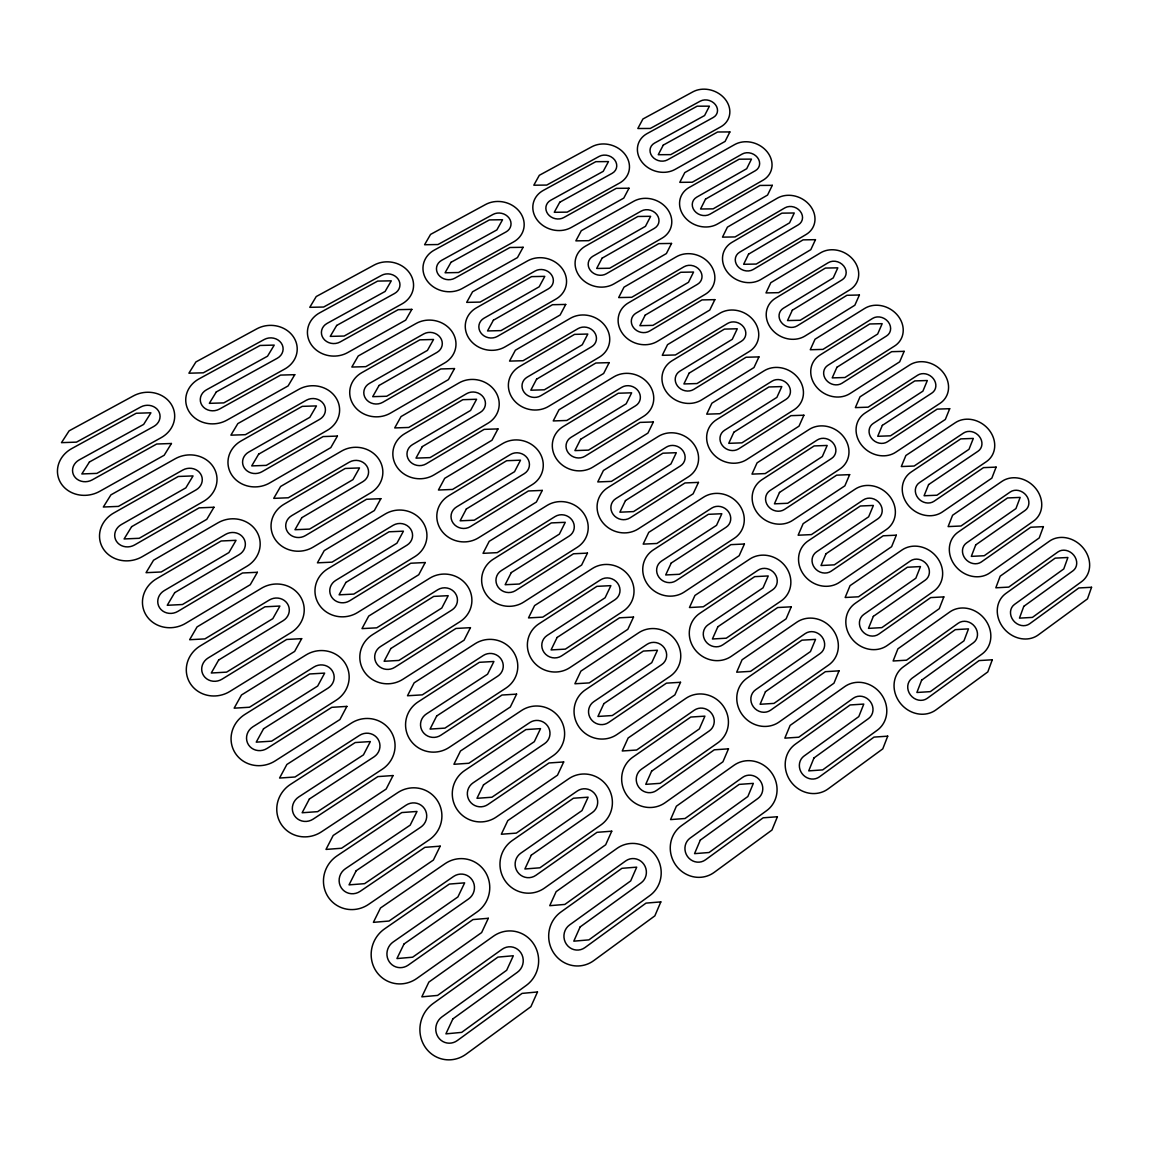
<?xml version="1.0" encoding="UTF-8"?>
<svg xmlns="http://www.w3.org/2000/svg" width="1149" height="1149" viewBox="0 0 1149 1149"><rect width="100%" height="100%" fill="white"/><g stroke="black" fill="none" stroke-linecap="round" stroke-linejoin="round"><path stroke-width="1.5" d="M1091.55 587.283L1087.485 598.873L1038.279 634.923A26.37 23.037 45.3 0 1 1003.292 627.785A26.37 23.037 45.3 0 1 1005.906 593.415L1055.199 558.127L1067.895 557.495L1063.773 568.942L1014.495 604.431A12.309 10.743 45.3 0 0 1013.303 620.46A12.309 10.743 45.3 0 0 1029.605 623.806L1078.839 587.958L1091.55 587.283M1023.788 606.356L1019.465 618.133L1032.42 617.401L1081.525 581.71A25.939 22.319 43.7 0 0 1083.579 548.432A25.939 22.319 43.7 0 0 1049.396 541.208L1000.19 576.166L995.824 587.8L1008.75 587.11L1057.927 551.951A12.108 10.413 43.7 0 1 1073.898 555.312A12.108 10.413 43.7 0 1 1072.922 570.852L1023.788 606.356M992.291 659.785L987.81 671.906L935.99 709.867A27.03 24.301 47.9 0 1 899.897 702.671A27.03 24.301 47.9 0 1 903.416 666.793L955.322 629.638L968.492 628.876L963.954 640.855L912.062 678.226A12.61 11.346 47.9 0 0 910.439 694.958A12.61 11.346 47.9 0 0 927.257 698.333L979.106 660.574L992.291 659.785M1043.393 526.644L1039.213 537.947L989.864 572.863A25.953 22.75 41.8 0 1 955.135 565.696A25.953 22.75 41.8 0 1 958.094 532.159L1007.529 497.962L1020.168 497.402L1015.946 508.576L966.524 542.96A12.108 10.614 41.8 0 0 965.174 558.601A12.108 10.614 41.8 0 0 981.361 561.962L1030.725 527.233L1043.393 526.644M975.745 544.885L971.322 556.375L984.219 555.728L1033.482 521.143A25.537 22.046 40.5 0 0 1035.881 488.641A25.537 22.046 40.5 0 0 1001.942 481.388L952.593 515.255L948.112 526.601L960.995 525.998L1010.316 491.944A11.921 10.284 40.5 0 1 1026.172 495.32A11.921 10.284 40.5 0 1 1025.023 510.486L975.745 544.885M921.642 680.165L916.888 692.488L930.331 691.641L982.036 654.04A26.556 23.54 45.5 0 0 984.937 619.325A26.556 23.54 45.5 0 0 949.706 612.029L897.915 648.826L893.103 660.991L906.518 660.187L958.295 623.175A12.395 10.987 45.5 0 1 974.754 626.564A12.395 10.987 45.5 0 1 973.375 642.779L921.642 680.165M887.717 736.164L882.777 748.861L828.113 788.903A27.734 25.666 52.3 0 1 790.857 781.65A27.734 25.666 52.3 0 1 795.395 744.135L850.131 704.955L863.789 704.078L858.791 716.603L804.07 756.013A12.941 11.978 52.3 0 0 801.988 773.507A12.941 11.978 52.3 0 0 819.352 776.911L874.03 737.098L887.717 736.164M943.832 596.891L939.25 608.697L887.287 645.465A26.571 24.014 43.2 0 1 851.466 638.241A26.571 24.014 43.2 0 1 855.359 603.225L907.38 567.233L920.478 566.572L915.839 578.234L863.833 614.428A12.395 11.203 43.2 0 0 862.037 630.758A12.395 11.203 43.2 0 0 878.741 634.147L930.704 597.595L943.832 596.891M996.111 467.126L991.846 478.142L942.352 511.98A25.565 22.463 38 0 1 907.868 504.784A25.565 22.463 38 0 1 911.171 472.024L960.736 438.889L973.318 438.43L968.995 449.316L919.459 482.637A11.921 10.485 38 0 0 917.936 497.905A11.921 10.485 38 0 0 934.008 501.28L983.515 467.629L996.111 467.126M928.607 484.576L924.083 495.765L936.923 495.219L986.316 461.697A25.163 21.745 37.2 0 0 989.059 429.956A25.163 21.745 37.2 0 0 955.35 422.674L905.886 455.492L901.304 466.551L914.13 466.034L963.566 433.029A11.749 10.154 37.2 0 1 979.321 436.419A11.749 10.154 37.2 0 1 978.014 451.241L928.607 484.576M813.966 757.967L808.724 770.878L822.698 769.887L877.233 730.247A27.217 24.847 48.4 0 0 881.068 693.982A27.217 24.847 48.4 0 0 844.73 686.614L790.124 725.407L784.839 738.146L798.77 737.213L853.362 698.19A12.711 11.591 48.4 0 1 870.339 701.608A12.711 11.591 48.4 0 1 868.529 718.556L813.966 757.967M873.341 616.381L868.472 628.388L881.858 627.627L933.706 591.218A26.125 23.239 41.4 0 0 936.952 557.337A26.125 23.239 41.4 0 0 901.994 549.998L850.059 585.645L845.147 597.494L858.504 596.791L910.41 560.942A12.194 10.844 41.4 0 1 926.755 564.346A12.194 10.844 41.4 0 1 925.204 580.173L873.341 616.381M777.399 816.752L771.956 830.052L714.218 872.364A28.524 27.102 61.6 0 1 675.713 865.053A28.524 27.102 61.6 0 1 681.371 825.772L739.166 784.394L753.356 783.374L747.855 796.516L690.075 838.138A13.314 12.639 61.6 0 0 687.475 856.45A13.314 12.639 61.6 0 0 705.414 859.869L763.166 817.815L777.399 816.752M839.014 670.844L833.959 683.21L779.194 721.974A27.217 25.379 45.8 0 1 742.225 714.678A27.217 25.379 45.8 0 1 747.109 678.097L801.945 640.165L815.546 639.39L810.447 651.584L755.625 689.745A12.696 11.849 45.8 0 0 753.371 706.793A12.696 11.849 45.8 0 0 770.591 710.211L825.384 671.677L839.014 670.844M896.306 535.175L891.61 546.694L839.531 582.299A26.154 23.698 38.2 0 1 803.984 575.031A26.154 23.698 38.2 0 1 808.207 540.863L860.342 506.005L873.384 505.445L868.644 516.806L816.522 551.865A12.208 11.059 38.2 0 0 814.569 567.793A12.208 11.059 38.2 0 0 831.144 571.197L883.236 535.793L896.306 535.175M949.706 408.699L945.34 419.442L895.732 452.232A25.221 22.133 34.3 0 1 861.491 445.008A25.221 22.133 34.3 0 1 865.125 413.022L914.805 380.908L927.329 380.52L922.906 391.148L873.254 423.435A11.763 10.327 34.3 0 0 871.574 438.344A11.763 10.327 34.3 0 0 887.531 441.733L937.153 409.13L949.706 408.699M825.959 553.818L821.004 565.523L834.318 564.848L886.281 529.588A25.738 22.923 37.2 0 0 889.872 496.512A25.738 22.923 37.2 0 0 855.158 489.144L803.137 523.671L798.124 535.219L811.409 534.601L863.416 499.887A12.007 10.7 37.2 0 1 879.646 503.305A12.007 10.7 37.2 0 1 877.937 518.759L825.959 553.818M882.346 425.374L877.721 436.29L890.504 435.816L940.011 403.342A24.833 21.443 33.9 0 0 943.085 372.333A24.833 21.443 33.9 0 0 909.62 365.023L860.041 396.822L855.359 407.608L868.127 407.177L917.692 375.192A11.591 10.011 33.9 0 1 933.318 378.596A11.591 10.011 33.9 0 1 931.868 393.073L882.346 425.374M700.301 840.106L694.542 853.65L709.062 852.515L766.656 810.634A27.949 26.255 54 0 0 771.539 772.717A27.949 26.255 54 0 0 734.024 765.263L676.373 806.225L670.556 819.596L685.048 818.505L742.685 777.313A13.041 12.251 54 0 1 760.221 780.76A13.041 12.251 54 0 1 757.909 798.469L700.301 840.106M765.435 691.712L760.092 704.28L773.995 703.389L828.644 665.012A26.757 24.546 42.9 0 0 832.838 629.638A26.757 24.546 42.9 0 0 796.774 622.227L742.067 659.785L736.681 672.194L750.541 671.361L805.234 633.587A12.481 11.447 42.9 0 1 822.095 637.02A12.481 11.447 42.9 0 1 820.099 653.551L765.435 691.712M728.48 748.846L722.922 761.801L665.113 802.72A27.921 26.844 52.2 0 1 626.909 795.367A27.921 26.844 52.2 0 1 632.927 757.09L690.793 717.048L704.912 716.143L699.324 728.926L641.458 769.198A13.027 12.524 52.2 0 0 638.686 787.036A13.027 12.524 52.2 0 0 656.481 790.498L714.319 749.809L728.48 748.846M791.244 606.816L786.103 618.851L731.238 656.366A26.786 25.034 38.4 0 1 694.542 649.041A26.786 25.034 38.4 0 1 699.784 613.351L754.706 576.64L768.236 575.951L763.037 587.843L708.129 624.769A12.495 11.677 38.4 0 0 705.716 641.401A12.495 11.677 38.4 0 0 722.807 644.848L777.686 607.534L791.244 606.816M849.657 474.638L844.86 485.855L792.695 520.339A25.795 23.339 33.2 0 1 757.406 513.043A25.795 23.339 33.2 0 1 761.959 479.693L814.196 445.927L827.179 445.453L822.339 456.526L770.117 490.479A12.036 10.887 33.2 0 0 768.006 506.034A12.036 10.887 33.2 0 0 784.451 509.452L836.644 475.169L849.657 474.638M904.148 351.335L899.681 361.82L849.958 393.59A24.905 21.802 30.7 0 1 815.962 386.323A24.905 21.802 30.7 0 1 819.926 355.084L869.707 323.975L882.173 323.673L877.664 334.029L827.898 365.31A11.619 10.169 30.7 0 0 826.074 379.874A11.619 10.169 30.7 0 0 841.915 383.278L891.653 351.68L904.148 351.335M660.833 901.893L654.844 915.868L593.76 960.621A29.558 28.466 82.2 0 1 553.919 953.268A29.558 28.466 82.2 0 1 560.827 912.076L621.939 868.314L636.718 867.15L630.672 880.938L569.559 924.959A13.788 13.285 82.2 0 0 566.371 944.162A13.788 13.285 82.2 0 0 584.927 947.609L646.025 903.114L660.833 901.893M779.482 492.447L774.426 503.837L787.683 503.276L839.747 469.122A25.407 22.592 33 0 0 843.668 436.821A25.407 22.592 33 0 0 809.212 429.424L757.076 462.86L751.977 474.12L765.205 473.589L817.312 439.966A11.849 10.542 33 0 1 833.427 443.399A11.849 10.542 33 0 1 831.56 458.48L779.482 492.447M836.932 367.263L832.206 377.892L844.932 377.518L894.554 346.036A24.531 21.113 30.8 0 0 897.929 315.745A24.531 21.113 30.8 0 0 864.709 308.42L815.029 339.228L810.26 349.741L822.957 349.397L872.622 318.402A11.447 9.853 30.8 0 1 888.163 321.806A11.447 9.853 30.8 0 1 886.554 335.968L836.932 367.263M859.409 295.006L854.842 305.232L805.032 336.011A24.632 21.443 27.4 0 1 771.281 328.729A24.632 21.443 27.4 0 1 775.532 298.209L825.413 268.062L837.822 267.832L833.226 277.929L783.359 308.248A11.49 10.011 27.4 0 0 781.406 322.467A11.49 10.011 27.4 0 0 797.133 325.885L846.957 295.279L859.409 295.006M580.13 926.941L573.796 941.175L588.92 939.868L649.846 895.574A28.782 27.691 67.7 0 0 655.878 855.847A28.782 27.691 67.7 0 0 617.099 848.335L556.13 891.653L549.739 905.685L564.834 904.435L625.788 860.874A13.429 12.926 67.7 0 1 643.914 864.35A13.429 12.926 67.7 0 1 641.07 882.906L580.13 926.941M651.598 771.18L645.738 784.35L660.187 783.331L717.866 742.814A27.418 25.953 45.9 0 0 723.109 705.845A27.418 25.953 45.9 0 0 685.881 698.362L628.144 737.988L622.241 750.986L636.647 750.024L694.369 710.154A12.797 12.108 45.9 0 1 711.762 713.63A12.797 12.108 45.9 0 1 709.292 730.908L651.598 771.18M717.866 626.736L712.423 638.988L726.254 638.198L780.99 601.042A26.355 24.201 37 0 0 785.543 566.529A26.355 24.201 37 0 0 749.751 559.089L694.944 595.441L689.457 607.534L703.26 606.787L758.038 570.22A12.294 11.289 37 0 1 774.771 573.681A12.294 11.289 37 0 1 772.616 589.81L717.866 626.736M611.756 831.201L605.667 844.788L544.525 888.062A28.811 28.294 80.9 0 1 505.014 880.665A28.811 28.294 80.9 0 1 512.267 840.537L573.437 798.225L588.13 797.176L581.983 810.591L520.827 853.147A13.443 13.199 80.8 0 0 517.467 871.847A13.443 13.199 80.8 0 0 535.879 875.323L597.02 832.321L611.756 831.201M680.524 682.291L674.88 694.901L616.984 734.498A27.447 26.499 38.3 0 1 579.096 727.102A27.447 26.499 38.3 0 1 585.459 689.788L643.383 651.052L657.443 650.248L651.742 662.686L593.818 701.651A12.811 12.366 38.3 0 0 590.888 719.044A12.811 12.366 38.3 0 0 608.539 722.52L666.449 683.152L680.524 682.291M744.408 544.008L739.152 555.728L684.215 592.051A26.427 24.646 31 0 1 647.806 584.683A26.427 24.646 31 0 1 653.379 549.868L708.373 514.321L721.831 513.732L716.545 525.308L661.551 561.057A12.323 11.504 31 0 0 658.98 577.286A12.323 11.504 31 0 0 675.942 580.748L730.908 544.64L744.408 544.008M803.883 415.22L799 426.164L746.735 459.557A25.493 22.966 28.6 0 1 711.705 452.218A25.493 22.966 28.6 0 1 716.574 419.672L768.896 386.969L781.808 386.581L776.882 397.382L724.574 430.257A11.892 10.714 28.6 0 0 722.333 445.439A11.892 10.714 28.6 0 0 738.649 448.871L790.929 415.665L803.883 415.22M537.488 991.975L530.895 1006.682L466.164 1054.107A31.066 29.558 -75.8 0 1 424.9 1046.725A31.066 29.558 -75.8 0 1 433.187 1003.465L497.934 957.103L513.316 955.753L506.68 970.259L441.934 1016.894A14.492 13.788 -75.8 0 0 438.099 1037.059A14.492 13.788 -75.8 0 0 457.331 1040.534L522.063 993.397L537.488 991.975M671.217 563.053L665.688 574.96L679.447 574.285L734.268 538.321A25.996 23.827 31.2 0 0 739.137 504.626A25.996 23.827 31.2 0 0 703.619 497.158L648.754 532.36L643.167 544.123L656.898 543.477L711.748 508.088A12.136 11.117 31.2 0 1 728.351 511.549A12.136 11.117 31.2 0 1 726.053 527.29L671.217 563.053M733.881 432.225L728.739 443.327L741.924 442.853L794.074 409.776A25.106 22.233 29.1 0 0 798.325 378.236A25.106 22.233 29.1 0 0 764.099 370.811L711.892 403.198L706.707 414.171L719.863 413.726L772.056 381.152A11.72 10.37 29.1 0 1 788.056 384.599A11.72 10.37 29.1 0 1 786.045 399.335L733.881 432.225M792.336 310.201L787.525 320.571L800.207 320.269L849.915 289.778A24.258 20.783 27.9 0 0 853.592 260.177A24.258 20.783 27.9 0 0 820.587 252.823L770.821 282.683L765.981 292.923L778.62 292.665L828.372 262.633A11.318 9.695 27.9 0 1 843.797 266.051A11.318 9.695 27.9 0 1 842.059 279.882L792.336 310.201M815.46 239.681L810.821 249.649L760.925 279.48A24.388 21.084 24.4 0 1 727.403 272.169A24.388 21.084 24.4 0 1 731.942 242.353L781.894 213.154L794.261 212.982L789.578 222.834L739.64 252.206A11.375 9.838 24.4 0 0 737.543 266.108A11.375 9.838 24.4 0 0 753.155 269.527L803.079 239.868L815.46 239.681M452.878 1018.89L445.898 1033.87L461.683 1032.376L526.228 985.44A30.003 28.94 -85.2 0 0 533.553 943.774A30.003 28.94 -85.2 0 0 493.409 936.22L428.864 982.079L421.827 996.844L437.568 995.422L502.113 949.275A14.003 13.501 -85.2 0 1 520.885 952.78A14.003 13.501 -85.2 0 1 517.423 972.241L452.878 1018.89M531.312 855.143L524.878 868.989L539.915 867.797L600.884 824.968A28.151 27.461 56 0 0 607.29 786.261A28.151 27.461 56 0 0 568.812 778.72L507.815 820.587L501.323 834.246L516.332 833.111L577.329 790.986A13.127 12.811 56 0 1 595.311 794.49A13.127 12.811 56 0 1 592.295 812.573L531.312 855.143M603.886 703.633L597.925 716.459L612.288 715.54L670.039 676.359A26.987 25.594 36.2 0 0 675.626 640.295A26.987 25.594 36.2 0 0 638.686 632.769L580.906 671.117L574.888 683.77L589.236 682.908L647.002 644.345A12.596 11.935 36.2 0 1 664.28 647.835A12.596 11.935 36.2 0 1 661.637 664.668L603.886 703.633M563.685 761.959L557.495 775.187L496.311 817.025A28.136 28.079 29.1 0 1 457.13 809.571A28.136 28.079 29.1 0 1 464.727 770.491L525.926 729.572L540.533 728.624L534.299 741.679L473.115 782.828A13.127 13.099 29 0 0 469.596 801.054A13.127 13.099 29 0 0 487.851 804.559L549.035 762.965L563.685 761.959M633.53 617.07L627.799 629.35L569.847 667.641A27.088 26.025 24.7 0 1 532.246 660.201A27.088 26.025 24.7 0 1 538.938 623.821L596.92 586.349L610.895 585.645L605.106 597.767L547.139 635.454A12.639 12.151 24.7 0 0 544.052 652.417A12.639 12.151 24.7 0 0 561.559 655.907L619.526 617.817L633.53 617.07M698.463 482.393L693.12 493.826L638.097 528.985A26.125 24.201 24.6 0 1 601.975 521.574A26.125 24.201 24.6 0 1 607.864 487.607L662.916 453.194L676.316 452.706L670.93 463.981L615.878 498.58A12.194 11.289 24.6 0 0 613.164 514.422A12.194 11.289 24.6 0 0 629.997 517.897L685.034 482.939L698.463 482.393M758.958 356.894L753.974 367.565L701.637 399.909A25.221 22.563 24.5 0 1 666.851 392.541A25.221 22.563 24.5 0 1 672.036 360.757L724.43 329.102L737.285 328.772L732.272 339.314L679.892 371.156A11.777 10.528 24.5 0 0 677.493 385.978A11.777 10.528 24.5 0 0 693.709 389.425L746.06 357.253L758.958 356.894M488.311 918.295L481.618 932.586L416.872 978.417A30.377 29.256 -65.7 0 1 375.967 970.962A30.377 29.256 -65.7 0 1 384.599 928.852L449.345 884.069L464.656 882.849L457.905 896.938L393.159 941.993A14.176 13.659 -65.7 0 0 389.166 961.627A14.176 13.659 -65.7 0 0 408.225 965.131L472.971 919.573L488.311 918.295M625.473 500.576L619.857 512.195L633.544 511.592L688.438 476.778A25.709 23.411 26 0 0 693.623 443.902A25.709 23.411 26 0 0 658.363 436.405L603.44 470.472L597.767 481.934L611.426 481.388L666.348 447.119A11.993 10.93 26 0 1 682.822 450.609A11.993 10.93 26 0 1 680.38 465.963L625.473 500.576M689.127 373.138L683.899 383.953L697.026 383.551L749.249 351.522A24.833 21.86 25.5 0 0 753.801 320.715A24.833 21.86 25.5 0 0 719.82 313.275L667.555 344.643L662.269 355.328L675.382 354.969L727.633 323.429A11.591 10.197 25.5 0 1 743.518 326.89A11.591 10.197 25.5 0 1 741.364 341.282L689.127 373.138M748.545 254.173L743.647 264.284L756.272 264.055L806.067 234.511A24.028 20.438 25.2 0 0 810.045 205.585A24.028 20.438 25.2 0 0 777.27 198.217L727.418 227.143L722.491 237.139L735.073 236.938L784.911 207.854A11.203 9.537 25.2 0 1 800.235 211.272A11.203 9.537 25.2 0 1 798.354 224.787L748.545 254.173M714.85 299.645L709.78 310.043L657.372 341.368A24.991 22.147 21 0 1 622.844 333.971A24.991 22.147 21 0 1 628.316 302.934L680.768 272.27L693.565 272.04L688.481 282.295L636.029 313.146A11.662 10.341 21 0 0 633.501 327.609A11.662 10.341 21 0 0 649.587 331.07L702.01 299.918L714.85 299.645M772.3 185.334L767.561 195.057L717.594 223.954A24.158 20.711 21.8 0 1 684.301 216.63A24.158 20.711 21.8 0 1 689.141 187.488L739.152 159.194L751.475 159.108L746.706 168.716L696.696 197.168A11.275 9.666 21.8 0 0 694.456 210.755A11.275 9.666 21.8 0 0 709.967 214.188L759.963 185.449L772.3 185.334M404.017 944.004L396.936 958.568L412.62 957.203L477.18 911.861A29.285 28.725 -74.2 0 0 484.864 871.287A29.285 28.725 -74.2 0 0 445.065 863.675L380.506 907.983L373.382 922.345L389.023 921.038L453.596 876.457A13.673 13.4 -74.2 0 1 472.196 879.976A13.673 13.4 -74.2 0 1 468.577 898.935L404.017 944.004M483.514 784.853L476.979 798.311L491.93 797.234L552.942 755.827A27.662 27.088 32.3 0 0 559.692 718.096A27.662 27.088 32.3 0 0 521.531 710.513L460.49 751.001L453.912 764.286L468.835 763.266L529.861 722.534A12.912 12.639 32.3 0 1 547.7 726.053A12.912 12.639 32.3 0 1 544.525 743.676L483.514 784.853M557.121 637.451L551.06 649.932L565.365 649.128L623.16 611.196A26.642 25.149 27.2 0 0 629.077 576.037A26.642 25.149 27.2 0 0 592.424 568.482L534.601 605.58L528.497 617.903L542.759 617.128L600.582 579.814A12.438 11.734 27.2 0 1 617.717 583.333A12.438 11.734 27.2 0 1 614.93 599.749L557.121 637.451M440.182 846.167L433.388 860.055L368.642 904.335A29.802 28.869 -49.9 0 1 328.083 896.838A29.802 28.869 -49.9 0 1 337.059 855.847L401.791 812.558L417.015 811.453L410.179 825.154L345.432 868.701A13.903 13.472 -49.9 0 0 341.282 887.818A13.903 13.472 -49.9 0 0 360.168 891.337L424.915 847.33L440.182 846.167M516.59 694.14L510.3 707.008L449.101 747.453A27.949 27.404 -2.7 0 1 410.236 739.956A27.949 27.404 -2.7 0 1 418.164 701.867L479.377 662.312L493.912 661.479L487.578 674.176L426.365 713.974A13.041 12.783 -2.7 0 0 422.703 731.726A13.041 12.783 -2.7 0 0 440.814 735.245L502.012 695.03L516.59 694.14M587.455 553.114L581.624 565.064L523.642 602.133A26.844 25.493 15.7 0 1 486.343 594.651A26.844 25.493 15.7 0 1 493.338 559.175L551.348 522.91L565.265 522.307L559.391 534.098L501.381 570.565A12.524 11.907 15.7 0 0 498.135 587.11A12.524 11.907 15.7 0 0 515.513 590.615L573.523 553.775L587.455 553.114M653.379 421.956L647.95 433.087L592.884 467.112A25.881 23.741 19.5 0 1 557.021 459.672A25.881 23.741 19.5 0 1 563.211 426.538L618.32 393.231L631.648 392.814L626.176 403.802L571.082 437.309A12.079 11.073 19.5 0 0 568.224 452.763A12.079 11.073 19.5 0 0 584.927 456.239L640.007 422.401L653.379 421.956M511.276 572.59L505.143 584.726L519.362 584.022L577.215 547.326A26.384 24.675 20.1 0 0 583.448 513.029A26.384 24.675 20.1 0 0 547.068 505.445L489.201 541.337L483.025 553.33L497.201 552.655L555.068 516.562A12.309 11.519 20.1 0 1 572.073 520.08A12.309 11.519 20.1 0 1 569.128 536.109L511.276 572.59M580.604 439.306L574.902 450.609L588.518 450.121L643.469 416.412A25.465 22.98 21.7 0 0 648.955 384.312A25.465 22.98 21.7 0 0 613.954 376.8L558.989 409.776L553.229 420.936L566.816 420.477L621.781 387.314A11.878 10.729 21.7 0 1 638.14 390.804A11.878 10.729 21.7 0 1 635.555 405.798L580.604 439.306M645.207 315.128L639.878 325.684L652.948 325.354L705.242 294.331A24.603 21.472 22.4 0 0 710.082 264.241A24.603 21.472 22.4 0 0 676.359 256.787L624.022 287.149L618.665 297.577L631.706 297.304L684.028 266.755A11.476 10.011 22.4 0 1 699.784 270.216A11.476 10.011 22.4 0 1 697.5 284.277L645.207 315.128M705.529 199.136L700.56 209.003L713.127 208.859L762.993 180.221A23.799 20.093 22.8 0 0 767.259 151.941A23.799 20.093 22.8 0 0 734.699 144.559L684.79 172.594L679.777 182.346L692.316 182.217L742.211 154.038A11.102 9.379 22.8 0 1 757.421 157.47A11.102 9.379 22.8 0 1 755.41 170.67L705.529 199.136M609.142 362.639L603.642 373.482L548.518 406.43A25.666 23.267 15.6 0 1 512.928 398.962A25.666 23.267 15.6 0 1 519.405 366.617L574.557 334.373L587.814 334.043L582.27 344.757L527.132 377.188A11.978 10.858 15.6 0 0 524.131 392.269A11.978 10.858 15.6 0 0 540.719 395.773L595.843 363.012L609.142 362.639M671.533 243.43L666.391 253.556L613.925 283.904A24.775 21.73 18.1 0 1 579.656 276.492A24.775 21.73 18.1 0 1 585.401 246.173L637.896 216.472L650.65 216.314L645.465 226.324L592.97 256.198A11.562 10.14 18.1 0 0 590.313 270.317A11.562 10.14 18.1 0 0 606.284 273.792L658.765 243.631L671.533 243.43M729.888 131.934L725.076 141.428L675.038 169.42A23.957 20.337 19.5 0 1 641.975 162.081A23.957 20.337 19.5 0 1 647.088 133.6L697.17 106.182L709.421 106.168L704.581 115.546L654.513 143.108A11.188 9.494 19.5 0 0 652.144 156.393A11.188 9.494 19.5 0 0 667.555 159.826L717.608 131.991L729.888 131.934M356.19 870.727L349.023 884.874L364.621 883.653L429.18 839.833A28.754 28.352 -40.4 0 0 437.194 800.307A28.754 28.352 -40.4 0 0 397.741 792.638L333.181 835.481L325.986 849.427L341.526 848.249L406.085 805.162A13.415 13.228 -40.3 0 1 424.527 808.709A13.415 13.228 -40.3 0 1 420.749 827.179L356.19 870.727M436.692 715.985L430.056 729.084L444.936 728.121L505.977 688.079A27.375 26.542 14.6 0 0 513.043 651.311A27.375 26.542 14.6 0 0 475.183 643.684L414.143 682.836L407.478 695.763L422.315 694.858L483.356 655.461A12.783 12.38 14.6 0 1 501.05 659.009A12.783 12.38 14.6 0 1 497.718 676.187L436.692 715.985M393.044 775.546L386.165 789.061L321.433 831.847A29.414 28.323 -34.4 0 1 281.218 824.293A29.414 28.323 -34.4 0 1 290.51 784.365L355.228 742.541L370.366 741.565L363.443 754.879L298.711 796.961A13.731 13.213 -34.4 0 0 294.403 815.575A13.731 13.213 -34.4 0 0 313.146 819.122L377.877 776.595L393.044 775.546M470.444 627.67L464.067 640.194L402.854 679.318A27.777 26.729 -3.9 0 1 364.305 671.763A27.777 26.729 -3.9 0 1 372.549 634.65L433.762 596.403L448.211 595.67L441.805 608.022L380.592 646.499A12.955 12.481 -3.9 0 0 376.771 663.806A12.955 12.481 -3.9 0 0 394.725 667.339L455.952 628.46L470.444 627.67M542.271 490.408L536.368 502.041L478.343 537.904A26.642 24.948 10.5 0 1 441.331 530.378A26.642 24.948 10.5 0 1 448.641 495.779L506.666 460.706L520.511 460.189L514.551 471.679L456.526 506.953A12.438 11.634 10.5 0 0 453.137 523.097A12.438 11.634 10.5 0 0 470.386 526.615L528.411 490.968L542.271 490.408M663.289 145.09L658.248 154.713L670.743 154.627L720.682 126.893A23.598 19.734 20.7 0 0 725.206 99.245A23.598 19.734 20.7 0 0 692.876 91.848L642.909 119.008L637.824 128.516L650.291 128.458L700.258 101.155A11.016 9.206 20.7 0 1 715.367 104.588A11.016 9.206 20.7 0 1 713.227 117.5L663.289 145.09M390.818 648.539L384.111 661.278L398.904 660.431L459.945 621.71A27.174 25.939 7.3 0 0 467.327 585.861A27.174 25.939 7.3 0 0 429.783 578.191L368.728 616.065L361.992 628.618L376.743 627.828L437.783 589.739A12.682 12.108 7.3 0 1 455.334 593.301A12.682 12.108 7.3 0 1 451.859 610.047L390.818 648.539M466.35 508.978L460.117 520.813L474.264 520.195L532.145 484.691A26.154 24.172 15.1 0 0 538.68 451.227A26.154 24.172 15.1 0 0 502.587 443.615L444.692 478.343L438.43 490.02L452.548 489.445L510.429 454.516A12.208 11.275 15.1 0 1 527.305 458.049A12.208 11.275 15.1 0 1 524.217 473.69L466.35 508.978M536.583 379.199L530.795 390.215L544.353 389.798L599.333 357.167A25.235 22.549 18.2 0 0 605.121 325.842A25.235 22.549 18.2 0 0 570.378 318.287L515.37 350.215L509.538 361.102L523.054 360.729L578.062 328.614A11.777 10.513 18.2 0 1 594.306 332.118A11.777 10.513 18.2 0 1 591.577 346.754L536.583 379.199M602.076 258.18L596.676 268.464L609.688 268.234L662.039 238.173A24.388 21.07 19.7 0 0 667.152 208.773A24.388 21.07 19.7 0 0 633.659 201.305L581.279 230.719L575.85 240.873L588.819 240.672L641.199 211.1A11.375 9.838 19.7 0 1 656.855 214.576A11.375 9.838 19.7 0 1 654.442 228.306L602.076 258.18M565.725 304.428L560.138 314.998L505 346.897A25.479 22.779 12.8 0 1 469.668 339.4A25.479 22.779 12.8 0 1 476.433 307.817L531.599 276.622L544.798 276.363L539.168 286.805L484.016 318.201A11.892 10.628 12.8 0 0 480.885 332.908A11.892 10.628 12.8 0 0 497.345 336.427L552.497 304.715L565.725 304.428M629.006 188.221L623.778 198.102L571.268 227.488A24.589 21.3 15.7 0 1 537.244 220.048A24.589 21.3 15.7 0 1 543.262 190.432L595.8 161.679L608.482 161.578L603.225 171.345L550.701 200.271A11.476 9.939 15.7 0 0 547.915 214.073A11.476 9.939 15.7 0 0 563.771 217.563L616.295 188.35L629.006 188.221M309.383 799L302.13 812.76L317.627 811.654L382.186 769.299A28.481 27.72 -19.8 0 0 390.531 730.793A28.481 27.72 -19.8 0 0 351.393 723.094L286.862 764.487L279.566 778.045L295.02 776.997L359.565 735.36A13.3 12.941 -19.8 0 1 377.849 738.922A13.3 12.941 -19.8 0 1 373.928 756.918L309.383 799M346.883 706.391L339.932 719.533L275.214 760.882A29.142 27.705 -24.8 0 1 235.344 753.27A29.142 27.705 -24.8 0 1 244.938 714.391L309.627 673.975L324.664 673.099L317.67 686.054L252.967 726.728A13.601 12.926 -24.8 0 0 248.529 744.854A13.601 12.926 -24.8 0 0 267.099 748.416L331.802 707.324L346.883 706.391M425.202 562.536L418.753 574.73L357.54 612.546A27.605 26.082 -4.2 0 1 319.307 604.963A27.605 26.082 -4.2 0 1 327.838 568.784L389.051 531.8L403.428 531.168L396.936 543.19L335.723 580.403A12.883 12.179 -4.1 0 0 331.774 597.265A12.883 12.179 -4.1 0 0 349.583 600.826L410.796 563.225L425.202 562.536M497.962 428.907L491.973 440.239L433.934 474.925A26.456 24.388 7.3 0 1 397.209 467.384A26.456 24.388 7.3 0 1 404.807 433.633L462.846 399.694L476.605 399.263L470.573 410.452L412.534 444.591A12.352 11.375 7.3 0 0 409.015 460.318A12.352 11.375 7.3 0 0 426.121 463.866L484.16 429.367L497.962 428.907M559.735 202.267L554.263 212.292L567.204 212.134L619.598 183.036A24.201 20.682 17.5 0 0 624.999 154.311A24.201 20.682 17.5 0 0 591.735 146.813L539.312 175.309L533.811 185.204L546.723 185.075L599.132 156.436A11.289 9.652 17.5 0 1 614.672 159.912A11.289 9.652 17.5 0 1 612.144 173.327L559.735 202.267M263.552 728.782L256.227 742.153L271.624 741.162L336.154 700.229A28.294 27.059 -13.7 0 0 344.801 662.714A28.294 27.059 -13.7 0 0 305.993 654.973L241.491 694.987L234.137 708.172L249.491 707.238L313.993 666.98A13.199 12.625 -13.7 0 1 332.133 670.571A13.199 12.625 -13.7 0 1 328.068 688.107L263.552 728.782M345.878 582.442L339.084 594.837L353.791 594.09L414.846 556.647A27.002 25.335 3.9 0 0 422.53 521.689A27.002 25.335 3.9 0 0 385.26 513.991L324.233 550.615L317.411 562.838L332.075 562.148L393.116 525.323A12.596 11.82 3.9 0 1 410.523 528.885A12.596 11.82 3.9 0 1 406.918 545.215L345.878 582.442M422.286 446.616L415.981 458.135L430.056 457.618L487.937 423.263A25.967 23.655 11.7 0 0 494.774 390.603A25.967 23.655 11.7 0 0 458.939 382.962L401.044 416.57L394.71 427.931L408.742 427.457L466.638 393.662A12.122 11.045 11.7 0 1 483.384 397.209A12.122 11.045 11.7 0 1 480.167 412.477L422.286 446.616M493.395 320.212L487.521 330.941L501.007 330.61L556.03 299.027A25.034 22.104 15.4 0 0 562.091 268.435A25.034 22.104 15.4 0 0 527.606 260.866L472.569 291.774L466.666 302.374L480.124 302.086L535.147 270.992A11.691 10.312 15.4 0 1 551.276 274.51A11.691 10.312 15.4 0 1 548.418 288.816L493.395 320.212M454.501 368.57L448.426 379.615L390.373 413.18A26.298 23.842 5.3 0 1 353.935 405.597A26.298 23.842 5.3 0 1 361.806 372.664L419.859 339.831L433.546 339.486L427.442 350.388L369.389 383.421A12.266 11.131 5.3 0 0 365.741 398.76A12.266 11.131 5.3 0 0 382.718 402.322L440.771 368.958L454.501 368.57M523.111 247.294L517.452 257.591L462.286 288.471A25.307 22.305 10.6 0 1 427.213 280.945A25.307 22.305 10.6 0 1 434.25 250.123L489.431 219.904L502.558 219.732L496.871 229.915L441.69 260.306A11.806 10.413 10.6 0 0 438.43 274.668A11.806 10.413 10.6 0 0 454.774 278.202L509.941 247.509L523.111 247.294M301.67 638.657L294.632 651.426L229.958 691.396A28.912 27.073 -19.3 0 1 190.418 683.741A28.912 27.073 -19.3 0 1 200.314 645.867L264.959 606.801L279.911 606.04L272.83 618.636L208.184 657.946A13.486 12.639 -19.3 0 0 203.603 675.598A13.486 12.639 -19.3 0 0 222.016 679.188L286.675 639.462L301.67 638.657M380.865 498.68L374.344 510.544L313.146 547.125A27.447 25.465 -4.2 0 1 275.214 539.499A27.447 25.465 -4.2 0 1 284.033 504.239L345.217 468.462L359.508 467.93L352.944 479.636L291.76 515.614A12.811 11.878 -4.2 0 0 287.667 532.059A12.811 11.878 -4.2 0 0 305.347 535.635L366.545 499.269L380.865 498.68M450.997 262.317L445.065 272.787L458.48 272.528L513.517 241.965A24.861 21.644 13.1 0 0 519.851 212.077A24.861 21.644 13.1 0 0 485.61 204.493L430.559 234.41L424.584 244.737L437.97 244.536L493.022 214.432A11.605 10.097 13.1 0 1 509.021 217.965A11.605 10.097 13.1 0 1 506.034 231.926L450.997 262.317M218.669 660.014L211.272 673.012L226.583 672.136L291.07 632.582A28.107 26.413 -11 0 0 300.018 596.015A28.107 26.413 -11 0 0 261.512 588.231L197.068 626.909L189.628 639.72L204.895 638.901L269.354 600.008A13.113 12.323 -11 0 1 287.351 603.613A13.113 12.323 -11 0 1 283.142 620.69L218.669 660.014M301.828 517.668L294.963 529.732L309.598 529.086L370.624 492.878A26.844 24.747 2.1 0 0 378.596 458.781A26.844 24.747 2.1 0 0 341.626 451.054L280.615 486.472L273.721 498.364L288.298 497.776L349.325 462.157A12.524 11.547 2.1 0 1 366.603 465.747A12.524 11.547 2.1 0 1 362.854 481.675L301.828 517.668M379.069 385.461L372.693 396.678L386.682 396.247L444.577 363.012A25.795 23.138 9.2 0 0 451.686 331.127A25.795 23.138 9.2 0 0 416.125 323.472L358.244 355.975L351.824 367.048L365.784 366.66L423.679 333.957A12.036 10.801 9.2 0 1 440.297 337.519A12.036 10.801 9.2 0 1 436.965 352.413L379.069 385.461M337.404 436.074L330.797 447.622L269.627 482.997A27.289 24.861 -4.1 0 1 231.997 475.341A27.289 24.861 -4.1 0 1 241.089 440.957L302.244 406.358L316.463 405.913L309.828 417.317L248.658 452.117A12.74 11.605 -4.1 0 0 244.45 468.146A12.74 11.605 -4.1 0 0 261.972 471.736L323.142 436.577L337.404 436.074M411.845 309.368L405.698 320.126L347.659 352.599A26.14 23.31 3.9 0 1 311.494 344.987A26.14 23.31 3.9 0 1 319.637 312.858L377.662 281.088L391.292 280.83L385.102 291.458L327.077 323.415A12.194 10.872 3.9 0 0 323.3 338.395A12.194 10.872 3.9 0 0 340.147 341.957L398.186 309.67L411.845 309.368M257.376 572.288L250.267 584.712L185.65 623.332A28.696 26.427 -15.9 0 1 146.426 615.634A28.696 26.427 -15.9 0 1 156.594 578.737L221.183 540.978L236.048 540.317L228.91 552.583L164.307 590.572A13.386 12.337 -15.9 0 0 159.596 607.778A13.386 12.337 -15.9 0 0 177.865 611.383L242.468 572.992L257.376 572.288M336.671 325.454L330.237 336.384L344.154 336.039L402.035 303.882A25.623 22.635 7.4 0 0 409.417 272.758A25.623 22.635 7.4 0 0 374.114 265.074L316.234 296.543L309.77 307.329L323.645 307.027L381.525 275.387A11.964 10.571 7.4 0 1 398.028 278.948A11.964 10.571 7.4 0 1 394.567 293.483L336.671 325.454M174.705 592.654L167.237 605.293L182.461 604.518L246.891 566.299A27.935 25.781 -9.4 0 0 256.126 530.651A27.935 25.781 -9.4 0 0 217.937 522.838L153.549 560.224L146.038 572.69L161.219 571.972L225.621 534.371A13.041 12.021 -9.4 0 1 243.473 538.005A13.041 12.021 -9.4 0 1 239.136 554.651L174.705 592.654M258.654 454.171L251.717 465.905L266.266 465.374L327.264 430.358A26.686 24.186 1 0 0 335.508 397.094A26.686 24.186 1 0 0 298.826 389.339L237.843 423.593L230.892 435.169L245.383 434.681L306.381 400.225A12.452 11.289 1 0 1 323.53 403.83A12.452 11.289 1 0 1 319.652 419.356L258.654 454.171M213.973 507.24L206.791 519.334L142.232 556.676A28.51 25.809 -13.6 0 1 103.338 548.935A28.51 25.809 -13.6 0 1 113.78 512.985L178.296 476.476L193.061 475.916L185.851 487.851L121.32 524.576A13.3 12.05 -13.6 0 0 116.48 541.337A13.3 12.05 -13.6 0 0 134.605 544.956L199.15 507.858L213.973 507.24M294.776 374.689L288.097 385.935L226.956 420.132A27.131 24.273 -4 0 1 189.628 412.448A27.131 24.273 -4 0 1 198.978 378.911L260.091 345.461L274.238 345.102L267.53 356.204L206.403 389.856A12.653 11.332 -4 0 0 202.08 405.482A12.653 11.332 -4 0 0 219.459 409.087L280.6 375.091L294.776 374.689M216.314 391.924L209.319 403.342L223.782 402.897L284.751 369.03A26.528 23.626 0.3 0 0 293.254 336.585A26.528 23.626 0.3 0 0 256.859 328.815L195.919 361.935L188.896 373.21L203.316 372.807L264.256 339.486A12.38 11.03 0.3 0 1 281.275 343.106A12.38 11.03 0.3 0 1 277.282 358.258L216.314 391.924M131.647 526.659L124.106 538.953L139.23 538.292L203.603 501.337A27.763 25.163 -8.3 0 0 213.111 466.595A27.763 25.163 -8.3 0 0 175.222 458.753L110.907 494.874L103.338 507.011L118.419 506.393L182.763 470.056A12.955 11.749 -8.3 0 1 200.457 473.704A12.955 11.749 -8.3 0 1 196.005 489.934L131.647 526.659M171.431 443.5L164.178 455.263L99.69 491.355A28.323 25.206 -12 0 1 61.127 483.571A28.323 25.206 -12 0 1 71.812 448.541L136.243 413.252L150.936 412.793L143.654 424.412L79.209 459.902A13.213 11.763 -12 0 0 74.254 476.232A13.213 11.763 -12 0 0 92.222 479.88L156.695 444.017L171.431 443.5M89.435 461.984L81.838 473.948L96.875 473.388L161.176 437.668A27.605 24.574 -7.5 0 0 170.928 403.802A27.605 24.574 -7.5 0 0 133.356 395.931L69.112 430.846L61.486 442.652L76.48 442.135L140.738 407.005A12.883 11.461 -7.5 0 1 158.303 410.667A12.883 11.461 -7.5 0 1 153.722 426.494L89.435 461.984"/></g></svg>
